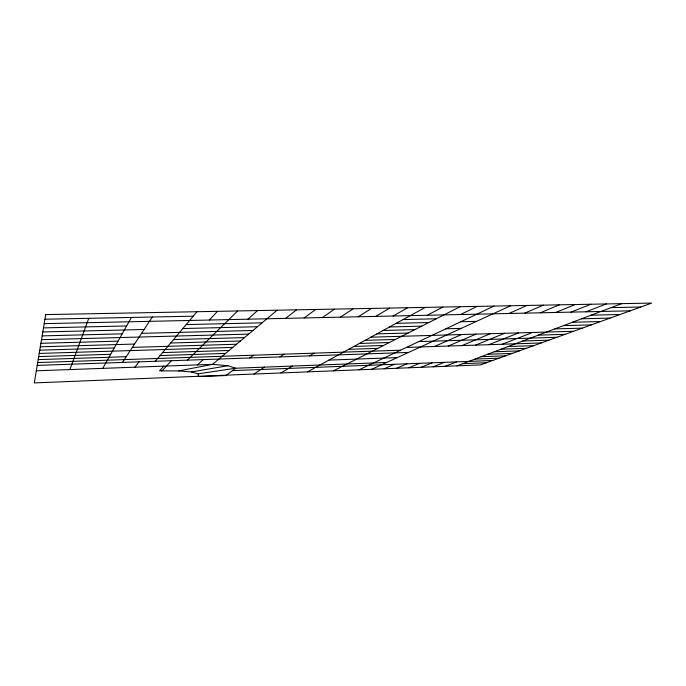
<?xml version="1.0" encoding="UTF-8"?>
<svg xmlns="http://www.w3.org/2000/svg" width="686" height="686" viewBox="0 0 686 686"><rect width="100%" height="100%" fill="white"/><g stroke="black" fill="none" stroke-linecap="round" stroke-linejoin="round"><path stroke-width="1.03" d="M69.895 369.574L88.768 318.321M102.763 368.373L131.412 317.447M122.46 362.422L152.301 317.018M134.953 367.19L138.966 361.839M155.293 361.273L197.002 311.727M163.877 366.127L159.581 370.817L178.557 370.937L191.3 371.932L198.151 373.827L235.804 368.219L386.612 362.465M161.81 371.049L171.449 360.707M209.341 320.036L217.453 311.341M187.432 360.15L237.622 310.955M197.371 364.909L203.253 359.601M247.98 319.187L257.524 310.578M277.161 310.201L212.583 364.352L178.557 370.937M285.642 318.364L296.541 309.832M249.73 357.972L253.486 355.211M304.121 317.961L315.663 309.472M322.36 317.567L334.545 309.112M253.88 374.05L264.402 367.13M279.931 356.917L284.115 354.173M340.376 317.172L353.179 308.76M358.169 316.786L371.572 308.408M280.891 372.961L292.459 366.058M309.523 355.888L314.119 353.144M375.748 316.4L389.725 308.065M393.104 316.023L407.656 307.722M307.405 371.889L425.363 307.379M427.198 315.277L442.847 307.054M333.456 370.843L460.109 306.719M460.478 314.548L477.156 306.402M359.044 369.805L493.997 306.076M371.666 369.3L510.641 305.759M384.177 368.794L394.304 364.3M434.478 346.499L461.429 334.545M508.935 313.485L527.071 305.45M396.585 368.288L406.995 363.812M448.284 346.036L475.964 334.125M524.713 313.142L543.312 305.141M408.882 367.79L419.566 363.323M461.952 345.59L490.353 333.705M540.311 312.799L559.347 304.833M421.067 367.302L432.034 362.834M475.492 345.135L504.587 333.293M555.729 312.464L575.202 304.533M433.149 366.813L444.391 362.354M488.895 344.689L518.667 332.882M570.966 312.13L590.86 304.232M445.128 366.333L456.636 361.874M502.169 344.252L532.61 332.478M586.024 311.804L606.338 303.941M457.005 365.852L621.636 303.649M191.3 371.932L227.889 365.732L235.804 368.219L225.865 375.534L199.78 376.588L198.34 376.297L198.151 373.827M462.81 363.657L486.52 362.714M474.892 359.095L499.116 358.169M232.563 370.603L492.737 360.467M36.324 370.8L212.591 364.343L227.889 365.732M328.988 360.09L397.28 357.586M487.635 354.276L512.391 353.376M481.178 356.72L505.668 355.802M37.224 365.398L408.564 352.424M501.089 349.2L526.411 348.308M494.263 351.772L519.311 350.88M38.184 359.618L126.215 356.703M160.078 355.588L225.625 353.41M348.651 349.337L377.84 348.368M406.446 347.425L541.237 342.957M37.696 362.56L400.547 350.203M508.103 346.541L533.717 345.675M39.213 353.444L232.794 347.399M359.404 343.454L389.399 342.52M418.769 341.602L556.929 337.289M38.69 356.583L110.695 354.268M162.591 352.595L229.158 350.46M353.942 346.439L383.534 345.487M522.749 341.011L548.972 340.17M39.762 350.186L114.262 347.939M132.338 347.39L236.559 344.243M365.046 340.367L395.462 339.45M538.287 335.145L565.135 334.331M40.903 343.309L118.078 341.139M173.549 339.587L244.482 337.598M376.888 333.893L408.17 333.019M554.785 328.911L582.294 328.14M40.32 346.807L134.525 344.063M170.66 343.009L240.452 340.976M370.869 337.186L573.582 331.278M41.512 339.673L248.658 334.099M383.114 330.489L414.85 329.64M445.874 328.8L461.138 328.388M563.429 325.644L591.272 324.898M42.798 331.973L144.103 329.494M182.845 328.543L257.456 326.725M396.208 323.329L428.887 322.523M460.82 321.743L476.513 321.365M581.565 318.793L610.111 318.09M42.138 335.9L122.194 333.842M141.573 333.345L252.98 330.481M389.545 326.973L421.753 326.142M572.347 322.274L600.542 321.545M43.475 327.891L126.618 325.961M186.18 324.581L262.112 322.823M403.111 319.556L436.279 318.784M591.083 315.191L619.998 314.522M44.187 323.646L630.211 310.835M44.924 319.222L193.255 316.186M611.106 307.628L640.775 307.028M45.696 314.6L34.3 382.917L480.457 364.901L651.7 303.083L45.696 314.6"/></g></svg>
